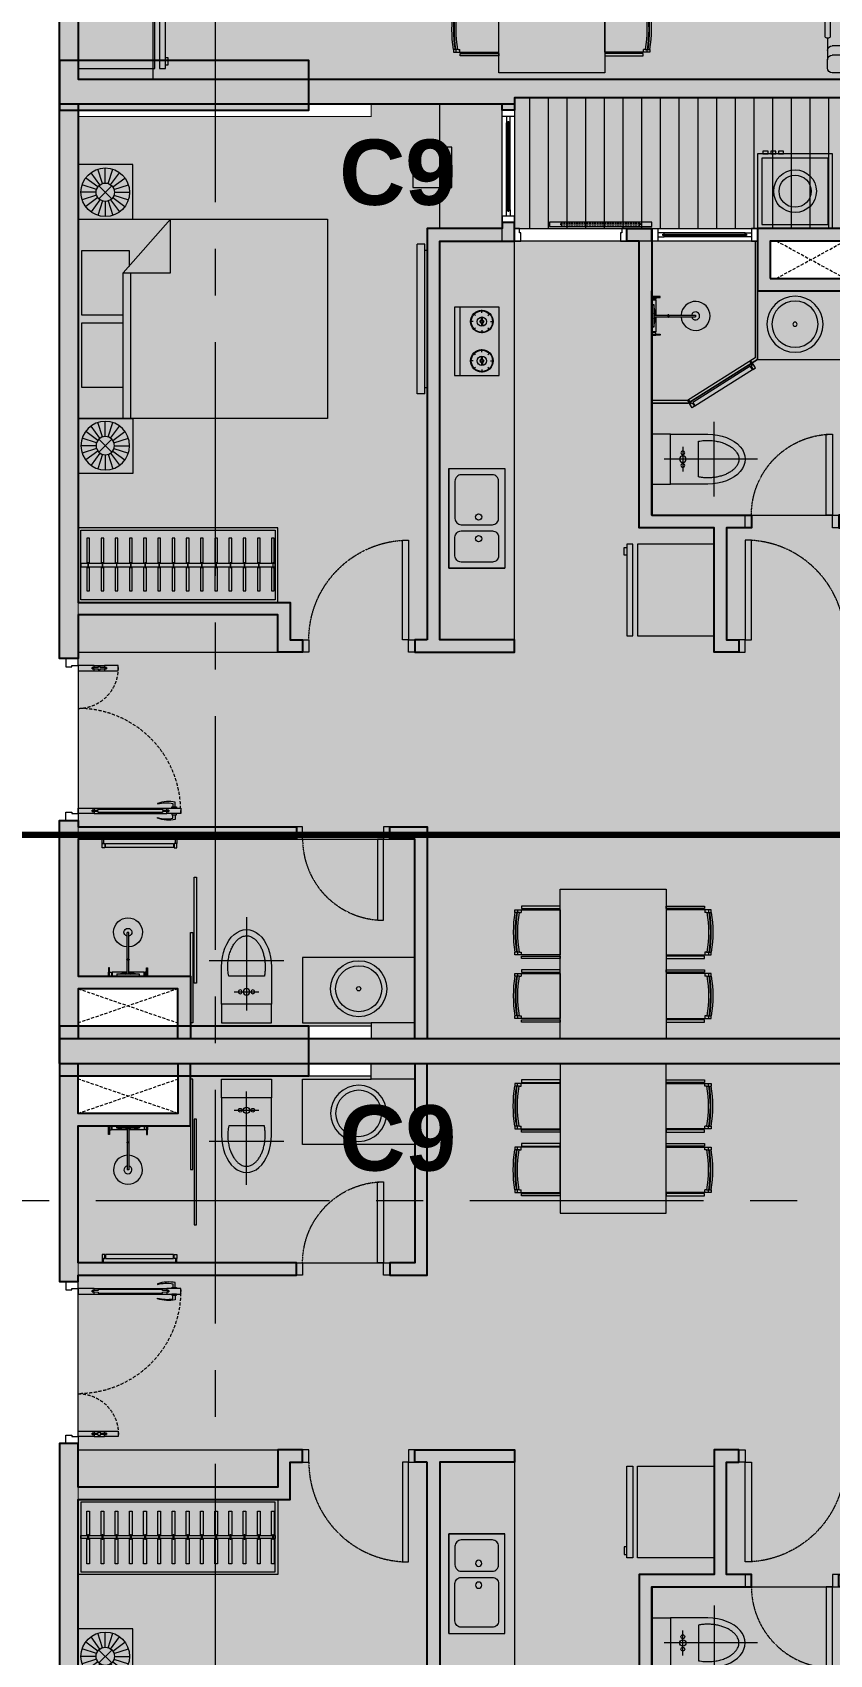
# Model space of a CAD drawing. Header units: millimetres. Extents: x -100356 to 314685, y 446 to 1273965.
# Drawn here: x 71724 to 78117, y 907207 to 920224 of the extents above; entities that cross this region are included whole.
import ezdxf
from ezdxf.enums import TextEntityAlignment as Align

# ---------------------------------------------------------------- set-up
doc = ezdxf.new("R2010")
doc.units = ezdxf.units.MM
for name, pattern in [('20180221 BF$0$Core - tb$0$HIDDEN', [0.375, 0.25, -0.125]), ('A1 - dp$0$DASHED2', [0.375, 0.25, -0.125]), ('A1 - dp$0$HIDDEN', [0.375, 0.25, -0.125]), ('CENTER', [2, 1.25, -0.25, 0.25, -0.25]), ('Dash', [6, 3, -3])]:
    doc.linetypes.add(name, pattern=pattern)
for name, color, linetype, lineweight in [('$0$TUONG 2', 2, 'Continuous', 35), ('@ color hatch', 7, 'Continuous', 13), ('@LOUVER', 35, 'Continuous', 13), ('A.Concrete', 7, 'Continuous', 25), ('A1 - dp$0$A.Door', 4, 'Continuous', 13), ('A1 - dp$0$A.HACH 250', 250, 'Continuous', 5), ('A1 - dp$0$CUA', 5, 'Continuous', 9), ('A1 - dp$0$FURNITURE', 8, 'Continuous', 5), ('A1 - dp$0$TUONG 2', 2, 'Continuous', 25), ('Hatch-wall', 251, 'Continuous', 5), ('KÍNH', 150, 'Continuous', 9), ('LC.HA', 250, 'Continuous', 9), ('LGI', 250, 'CENTER', 9), ('luoicot', 30, 'Continuous', 13), ('setback', 1, 'Continuous', 13), ('TEXT', 6, 'Continuous', 20), ('Text 35', 250, 'Continuous', 15), ('TXT', 1, 'Continuous', 25)]:
    doc.layers.add(name, color=color, linetype=linetype, lineweight=lineweight)
doc.layers.add('STR', color=7, linetype='Continuous')
doc.styles.add('ARIAL', font='Font - TrueType - Arial Bold.ttf')
doc.styles.add('arial_eng', font='ARIALNI.TTF')

# ---------------------------------------------------------------- blocks, each defined once
blk = doc.blocks.new('A1 - dp$0$A$C4168242D')
for points in [[(300, 750), (300, 0)], [(0, 400), (600, 400)], [(100, 350), (100, 50), (500, 50), (500, 350)], [(157, 276), (443, 276)], [(400, 150), (200, 150)]]:
    blk.add_lwpolyline(points)
for centre, radius in [((250, 150), 15), ((300, 150), 25), ((350, 150), 15)]:
    blk.add_circle(centre, radius)
blk.add_ellipse((300, 350), major_axis=(0, 300), ratio=0.666667, start_param=4.712389, end_param=7.853982)
blk.add_open_spline([(443, 276), (444, 283), (446, 291), (449, 313), (450, 328), (450, 356), (450, 370), (447, 399), (445, 413), (440, 440), (437, 453), (428, 478), (424, 490), (413, 512), (408, 522), (396, 540), (391, 547), (380, 560), (374, 566), (363, 576), (357, 580), (346, 588), (340, 591), (328, 595), (323, 597), (311, 599), (306, 600), (295, 600), (289, 600), (278, 597), (273, 596), (261, 591), (255, 588), (244, 581), (238, 577), (226, 567), (221, 561), (210, 548), (204, 541), (194, 525), (189, 517), (180, 499), (176, 489), (169, 469), (165, 459), (160, 437), (157, 426), (153, 404), (152, 392), (150, 369), (150, 357), (150, 333), (151, 321), (153, 298), (155, 287), (157, 276)], degree=3, knots=[4.428595, 4.428595, 4.428595, 4.428595, 4.521718, 4.521718, 4.681946, 4.681946, 4.842175, 4.842175, 5.002403, 5.002403, 5.162632, 5.162632, 5.32286, 5.32286, 5.483089, 5.483089, 5.615862, 5.615862, 5.748636, 5.748636, 5.88141, 5.88141, 6.014184, 6.014184, 6.146958, 6.146958, 6.279732, 6.279732, 6.412506, 6.412506, 6.545279, 6.545279, 6.678053, 6.678053, 6.810827, 6.810827, 6.943601, 6.943601, 7.076375, 7.076375, 7.209149, 7.209149, 7.341922, 7.341922, 7.474696, 7.474696, 7.60747, 7.60747, 7.740244, 7.740244, 7.873018, 7.873018, 8.005792, 8.005792, 8.137776, 8.137776, 8.137776, 8.137776])
blk = doc.blocks.new('A1 - dp$0$A$C588A0D6B')
for p, q in [((-122, -38), (123, -38)), ((-122, -59), (-122, -38)), ((123, -59), (-122, -59)), ((-11, -64), (-11, -211)), ((9, -65), (9, -211)), ((123, -38), (123, -59)), ((9, -211), (-11, -211)), ((9, -220), (-11, -220)), ((-11, -220), (-11, -507)), ((9, -220), (9, -507)), ((9, -507), (-11, -507))]:
    blk.add_line(p, q)
for points in [[(-178, -37), (-208, -37), (-208, -82), (-178, -82)], [(-208, -37), (-197, -37), (-197, -129), (-208, -129)], [(179, -37), (208, -37), (208, -82), (179, -82)], [(208, -37), (198, -37), (198, -129), (208, -129)]]:
    blk.add_lwpolyline(points, close=True)
blk.add_lwpolyline([(-11, -82), (-171, -82), (-171, -38), (172, -38), (172, -82), (9, -82)])
for centre, radius, start, end in [((0, 431), 505, 255.9943, 268.6524), ((0, 0), 65.5, 243.6552, 296.3448), ((0, 431), 505, 271.0236, 284.0057), ((-8, -215), 5.39, 127.2582, 232.7418), ((6, -215), 5.39, 307.2582, 52.7418), ((-1, -507), 155, 93.8501, 86.1499), ((-1, -507), 43, 104.0595, 75.9405)]:
    blk.add_arc(centre, radius, start, end)
blk = doc.blocks.new('A1 - dp$0$A$C487079A1')
for points in [[(34, 589), (34, 600), (0, 600), (0, 589)], [(68, 578), (68, 600), (34, 600), (34, 578)], [(34, 0), (34, 11), (0, 11), (0, 0)], [(68, 22), (68, 0), (34, 0), (34, 22)]]:
    blk.add_lwpolyline(points, close=True)
blk.add_lwpolyline([(34, 147), (34, 27), (67, 27), (67, 573), (34, 573), (34, 147)])
blk = doc.blocks.new('A1 - dp$0$A$C722D3D91')
at = {"ltscale": 0.07}
for radius in [225, 185, 17]:
    blk.add_circle((0, 0), radius, dxfattribs=at)
blk = doc.blocks.new('*U204')
for points in [[(-700, 100), (-750, 100), (-750, 0), (-700, 0)], [(-50, 0), (-100, 0), (-100, -650), (-50, -650)], [(0, 100), (-50, 100), (-50, 0), (0, 0)]]:
    blk.add_lwpolyline(points, close=True)
at = {"linetype": 'A1 - dp$0$HIDDEN'}
blk.add_arc((-50, 0), 650, 180, 270, dxfattribs=at)
blk = doc.blocks.new('*U238')
at = {"layer": 'A1 - dp$0$A.Door', "ltscale": 0.5}
for p, q in [((801, 100), (50, 100)), ((50, 0), (801, 0)), ((100, 65), (751, 65)), ((100, 35), (751, 35)), ((851, 0), (851, 100))]:
    blk.add_line(p, q, dxfattribs=at)
for points in [[(50, 100), (50, 0), (0, 0), (0, 100)], [(801, 100), (801, 0), (851, 0), (851, 100)]]:
    blk.add_lwpolyline(points, close=True, dxfattribs=at)
for points in [[(100, 55), (100, 65), (50, 65), (50, 35), (100, 35), (100, 45), (90, 45), (90, 55), (100, 55)], [(751, 55), (751, 65), (801, 65), (801, 35), (751, 35), (751, 45), (761, 45), (761, 55), (751, 55)]]:
    blk.add_lwpolyline(points, dxfattribs=at)
at = {"layer": 'A1 - dp$0$A.HACH 250', "ltscale": 0.5}
blk.add_lwpolyline([(90, 45), (761, 45), (761, 55), (90, 55)], close=True, dxfattribs=at)
blk = doc.blocks.new('*U205')
for points in [[(-850, 100), (-900, 100), (-900, 0), (-850, 0)], [(-50, 0), (-100, 0), (-100, -800), (-50, -800)], [(0, 100), (-50, 100), (-50, 0), (0, 0)]]:
    blk.add_lwpolyline(points, close=True)
at = {"linetype": 'A1 - dp$0$HIDDEN'}
blk.add_arc((-50, 0), 800, 180, 270, dxfattribs=at)
blk = doc.blocks.new('A1 - dp$0$mb-tulanh700x735')
for p, q in [((368, 700), (-368, 700)), ((-368, 700), (-368, 651)), ((279, 700), (279, 720)), ((279, 720), (340, 720)), ((340, 700), (279, 700)), ((340, 720), (340, 700)), ((368, 651), (368, 700)), ((-368, 651), (368, 651)), ((368, 614), (-368, 614)), ((-368, 614), (-368, 0)), ((368, 0), (368, 614)), ((-368, 0), (368, 0))]:
    blk.add_line(p, q)
blk = doc.blocks.new('A1 - dp$0$bep')
at = {"layer": 'A1 - dp$0$FURNITURE'}
for p, q in [((0, 358), (0, 0)), ((549, 358), (0, 358)), ((67, 269), (51, 286)), ((117, 290), (117, 313)), ((166, 269), (183, 286)), ((383, 269), (366, 286)), ((432, 290), (432, 313)), ((482, 269), (498, 286)), ((549, 0), (549, 358)), ((47, 220), (23, 220)), ((67, 170), (51, 153)), ((103, 224), (80, 224)), ((103, 216), (80, 216)), ((117, 149), (117, 126)), ((131, 224), (153, 224)), ((131, 216), (153, 216)), ((166, 170), (183, 153)), ((187, 220), (210, 220)), ((362, 220), (339, 220)), ((383, 170), (366, 153)), ((418, 224), (396, 224)), ((418, 216), (396, 216)), ((432, 149), (432, 126)), ((446, 224), (469, 224)), ((446, 216), (469, 216)), ((482, 170), (498, 153)), ((502, 220), (526, 220)), ((549, 45), (0, 45)), ((0, 0), (549, 0))]:
    blk.add_line(p, q, dxfattribs=at)
for centre, radius in [((117, 220), 90), ((117, 220), 85.5), ((432, 220), 90), ((432, 220), 85.5), ((117, 220), 36.9), ((117, 220), 14.7), ((117, 220), 8.24), ((432, 220), 36.9), ((432, 220), 14.7), ((432, 220), 8.24)]:
    blk.add_circle(centre, radius, dxfattribs=at)
blk = doc.blocks.new('A1 - dp$0$crua 450x830')
at = {"layer": 'A1 - dp$0$FURNITURE'}
blk.add_lwpolyline([(400, 10), (-400, 10), (-400, 460), (400, 460)], close=True, dxfattribs=at)
blk.add_lwpolyline([(-400, 10), (400, 10), (400, 460)], dxfattribs=at)
for points in [[(-300, 60), (0, 60, 0.4142136), (50, 110), (50, 360, 0.4142136), (0, 410), (-300, 410, 0.4142136), (-350, 360), (-350, 110, 0.4142136)], [(100, 110), (100, 360, -0.4142136), (150, 410), (300, 410, -0.4142136), (350, 360), (350, 110, -0.4142136), (300, 60), (150, 60, -0.4142136)]]:
    blk.add_lwpolyline(points, format="xyb", close=True, dxfattribs=at)
for centre in [(-12.5, 250), (162.5, 250)]:
    blk.add_circle(centre, 25, dxfattribs=at)
blk = doc.blocks.new('*U42')
at = {"layer": 'A1 - dp$0$A.Door'}
for p, q in [((117, 380), (117, 1000)), ((152, 1000), (152, 380)), ((100, 40), (100, 860))]:
    blk.add_line(p, q, dxfattribs=at)
for points in [[(152, 1100), (152, 1000), (140, 1000), (140, 1010), (130, 1010), (130, 1000), (117, 1000), (117, 1100)], [(100, 900), (100, 860), (65, 860), (65, 850), (0, 850), (0, 900)], [(130, 380), (130, 370), (140, 370), (140, 380), (152, 380), (152, 280), (117, 280), (117, 380)], [(65, 50), (65, 40), (100, 40), (100, 0), (0, 0), (0, 50)]]:
    blk.add_lwpolyline(points, close=True, dxfattribs=at)
at = {"layer": 'A1 - dp$0$A.HACH 250', "linetype": 'A1 - dp$0$DASHED2'}
blk.add_lwpolyline([(130, 1010), (140, 1010), (140, 370), (130, 370)], close=True, dxfattribs=at)
blk = doc.blocks.new('*U43')
for points in [[(0, 600), (0, 0), (1600, 0), (1600, 600)], [(1580, 580), (1580, 20), (20, 20), (20, 580)]]:
    blk.add_lwpolyline(points, close=True)
at = {"ltscale": 6}
for points in [[(91, 313), (91, 515), (69, 515), (69, 313)], [(205, 313), (205, 515), (183, 515), (183, 313)], [(319, 313), (319, 515), (297, 515), (297, 313)], [(433, 313), (433, 515), (411, 515), (411, 313)], [(547, 313), (547, 515), (525, 515), (525, 313)], [(661, 313), (661, 515), (639, 515), (639, 313)], [(775, 313), (775, 515), (753, 515), (753, 313)], [(889, 313), (889, 515), (867, 515), (867, 313)], [(1003, 313), (1003, 515), (981, 515), (981, 313)], [(1117, 313), (1117, 515), (1095, 515), (1095, 313)], [(1231, 313), (1231, 515), (1209, 515), (1209, 313)], [(1345, 313), (1345, 515), (1323, 515), (1323, 313)], [(1459, 313), (1459, 515), (1437, 515), (1437, 313)], [(1573, 313), (1573, 515), (1551, 515), (1551, 313)], [(69, 287), (69, 92), (91, 92), (91, 287)], [(183, 287), (183, 92), (205, 92), (205, 287)], [(297, 287), (297, 92), (319, 92), (319, 287)], [(411, 287), (411, 92), (433, 92), (433, 287)], [(525, 287), (525, 92), (547, 92), (547, 287)], [(639, 287), (639, 92), (661, 92), (661, 287)], [(753, 287), (753, 92), (775, 92), (775, 287)], [(867, 287), (867, 92), (889, 92), (889, 287)], [(981, 287), (981, 92), (1003, 92), (1003, 287)], [(1095, 287), (1095, 92), (1117, 92), (1117, 287)], [(1209, 287), (1209, 92), (1231, 92), (1231, 287)], [(1323, 287), (1323, 92), (1345, 92), (1345, 287)], [(1437, 287), (1437, 92), (1459, 92), (1459, 287)], [(1551, 287), (1551, 92), (1573, 92), (1573, 287)]]:
    blk.add_lwpolyline(points, dxfattribs=at)
for points in [[(1580, 287), (1580, 313), (20, 313), (20, 287)], [(83, 319), (78, 319), (78, 280), (83, 280)], [(197, 319), (192, 319), (192, 280), (197, 280)], [(311, 319), (306, 319), (306, 280), (311, 280)], [(425, 319), (420, 319), (420, 280), (425, 280)], [(539, 319), (534, 319), (534, 280), (539, 280)], [(653, 319), (648, 319), (648, 280), (653, 280)], [(767, 319), (762, 319), (762, 280), (767, 280)], [(881, 319), (876, 319), (876, 280), (881, 280)], [(995, 319), (990, 319), (990, 280), (995, 280)], [(1109, 319), (1104, 319), (1104, 280), (1109, 280)], [(1223, 319), (1218, 319), (1218, 280), (1223, 280)], [(1337, 319), (1332, 319), (1332, 280), (1337, 280)], [(1451, 319), (1446, 319), (1446, 280), (1451, 280)], [(1565, 319), (1560, 319), (1560, 280), (1565, 280)]]:
    blk.add_lwpolyline(points, close=True, dxfattribs=at)
blk = doc.blocks.new('A1 - dp$0$Bed 1600')
at = {"linetype": 'Continuous'}
for p, q in [((2, -80), (2, 0)), ((2, 0), (66, 0)), ((66, 0), (66, -80)), ((12, -1.2), (32.8, -1.2)), ((12, -14.4), (12, -1.2)), ((32.8, -1.2), (32.8, -14.4)), ((35.2, -1.2), (56, -1.2)), ((35.2, -14.4), (35.2, -1.2)), ((56, -1.2), (56, -16.4)), ((2, -14.4), (48.8, -14.4)), ((66, -29.6), (48.8, -14.4)), ((48.8, -14.4), (48.8, -29.6)), ((48.8, -16.8), (2, -16.8)), ((56, -16.4), (50.8, -16.4)), ((48.8, -29.6), (66, -29.6)), ((66, -80), (2, -80))]:
    blk.add_line(p, q, dxfattribs=at)
blk = doc.blocks.new('*U39')
at = {"layer": 'A1 - dp$0$A.Door', "ltscale": 0.5}
for p, q in [((850, 100), (50, 100)), ((50, 0), (850, 0)), ((100, 65), (800, 65)), ((100, 35), (800, 35)), ((900, 0), (900, 100))]:
    blk.add_line(p, q, dxfattribs=at)
for points in [[(50, 100), (50, 0), (0, 0), (0, 100)], [(850, 100), (850, 0), (900, 0), (900, 100)]]:
    blk.add_lwpolyline(points, close=True, dxfattribs=at)
for points in [[(100, 55), (100, 65), (50, 65), (50, 35), (100, 35), (100, 45), (90, 45), (90, 55), (100, 55)], [(800, 55), (800, 65), (850, 65), (850, 35), (800, 35), (800, 45), (810, 45), (810, 55), (800, 55)]]:
    blk.add_lwpolyline(points, dxfattribs=at)
at = {"layer": 'A1 - dp$0$A.HACH 250', "ltscale": 0.5}
blk.add_lwpolyline([(90, 45), (810, 45), (810, 55), (90, 55)], close=True, dxfattribs=at)
blk = doc.blocks.new('A1 - dp$0$A$C6E1257E0')
at = {"linetype": 'Continuous'}
blk.add_lwpolyline([(30.5, 0), (64.5, 0), (64.5, 8.5), (30.5, 8.5)], close=True, dxfattribs=at)
blk.add_lwpolyline([(39, 8.5), (39, 42.5, -0.13275358), (166.5, 34), (166.5, 29.75, 0.11521641), (56, 34), (56, 8.5)], format="xyb", dxfattribs=at)
blk = doc.blocks.new('A1 - dp$0$cua vao can ho')
at = {"layer": 'A1 - dp$0$A.HACH 250', "linetype": 'A1 - dp$0$DASHED2', "ltscale": 100}
for centre, radius, start, end in [((-78, 0), 822, 88.4513, 180), ((-1222, 0), 322, 0, 93.9546)]:
    blk.add_arc(centre, radius, start, end, dxfattribs=at)
at = {"layer": 'A1 - dp$0$CUA'}
for p, q in [((-100, 128), (-100, 711)), ((-56, 128), (-56, 711)), ((-1244, 128), (-1244, 210)), ((-1200, 128), (-1200, 210))]:
    blk.add_line(p, q, dxfattribs=at)
for points in [[(-56, 822), (-56, 804), (-56, 711), (-72, 711), (-73, 726), (-83, 726), (-83, 711), (-100, 711), (-100, 822)], [(-73, 726), (-71, 676), (-64, 676), (-64, 161), (-71, 161), (-73, 111), (-83, 111), (-83, 128), (-84, 161), (-92, 161), (-92, 676), (-84, 676), (-83, 726)], [(-1244, 321), (-1244, 304), (-1244, 210), (-1228, 210), (-1227, 226), (-1217, 226), (-1217, 210), (-1200, 210), (-1200, 321)], [(-1227, 226), (-1229, 176), (-1236, 176), (-1236, 161), (-1229, 161), (-1227, 111), (-1217, 111), (-1217, 128), (-1216, 161), (-1208, 161), (-1208, 176), (-1216, 176), (-1217, 226)], [(-1233, -50), (-1244, -50), (-1244, 0), (-1300, 0), (-1300, -100), (-1275, -100), (-1233, -100)], [(-1217, 128), (-1217, 111), (-1227, 111), (-1228, 128), (-1244, 128), (-1244, 1), (-1244, 0), (-1200, 0), (-1200, 11), (-1200, 128)], [(-83, 128), (-83, 111), (-73, 111), (-72, 128), (-56, 128), (-56, 1), (-56, 0), (-100, 0), (-100, 11), (-100, 128)], [(-67, -50), (-56, -50), (-56, 0), (0, 0), (0, -100), (-25, -100), (-67, -100)]]:
    blk.add_lwpolyline(points, close=True, dxfattribs=at)
blk.add_lwpolyline([(-1244, 0), (-56, 0)], dxfattribs=at)
at = {"layer": 'A1 - dp$0$CUA', "yscale": 1.111111111007631, "zscale": 1.111111111007631}
for p, xscale, rotation in [((-100, 822), -1.111111111007631, 89.99998306033208), ((-56, 822), 1.111111111007631, 269.9999830603322)]:
    blk.add_blockref('A1 - dp$0$A$C6E1257E0', p, dxfattribs=dict(at, xscale=xscale, rotation=rotation))
blk = doc.blocks.new('A1 - dp$0$tab')
for p, q in [((439, 0), (0, 0)), ((0, 0), (0, -439)), ((439, -439), (439, 0)), ((158, -179), (60, -108)), ((174, -163), (103, -65)), ((195, -153), (157, -37)), ((217, -149), (217, -27)), ((240, -153), (278, -37)), ((260, -163), (332, -65)), ((277, -179), (375, -108)), ((144, -222), (22, -222)), ((148, -200), (32, -162)), ((148, -245), (32, -283)), ((166, -171), (269, -274)), ((269, -171), (166, -274)), ((287, -200), (403, -162)), ((287, -245), (403, -283)), ((291, -222), (412, -222)), ((158, -265), (60, -337)), ((174, -282), (103, -380)), ((195, -292), (157, -408)), ((217, -296), (217, -418)), ((217, -296), (217, -418)), ((240, -292), (278, -408)), ((260, -282), (332, -380)), ((277, -265), (375, -337)), ((0, -439), (439, -439))]:
    blk.add_line(p, q)
for radius in [195, 73.2]:
    blk.add_circle((217, -222), radius)
blk = doc.blocks.new('A1 - dp$0$1012')
for p, q in [((397, 192), (13, 192)), ((13, 192), (13, 169)), ((52, 169), (13, 169)), ((36, 169), (36, 192)), ((52, 169), (67, 169)), ((67, 169), (67, 192)), ((397, 222), (71, 222)), ((71, 222), (71, 202)), ((71, 202), (397, 202)), ((397, 202), (397, 222)), ((397, -192), (397, 192)), ((52, -169), (13, -169)), ((13, -169), (13, -192)), ((13, -192), (397, -192)), ((36, -192), (36, -169)), ((52, -169), (67, -169)), ((67, -192), (67, -169)), ((71, -202), (397, -202)), ((71, -222), (71, -202)), ((397, -222), (71, -222)), ((397, -202), (397, -222))]:
    blk.add_line(p, q)
at = {"extrusion": (0, 0, -1)}
for centre, major_axis, start_param, end_param in [((1073, 0), (759, 759), 3.768877, 4.085105), ((1073, 0), (748, 748), 3.766561, 4.087421), ((1094, 0), (759, 759), 3.768877, 4.085105), ((1094, 0), (748, 748), 3.766561, 4.087421)]:
    blk.add_ellipse(centre, major_axis=major_axis, ratio=1, start_param=start_param, end_param=end_param, dxfattribs=at)
blk = doc.blocks.new('A1 - dp$0$ban an 4ng')
at = {"layer": 'A1 - dp$0$FURNITURE'}
blk.add_lwpolyline([(1200, 0), (0, 0), (0, -850), (1200, -850)], close=True, dxfattribs=at)
at = {"layer": 'A1 - dp$0$FURNITURE', "extrusion": (2.97971e-18, -2.13827e-28, -1), "xscale": 0.9444444444444446, "yscale": 0.9444444444444446, "zscale": -0.9444444444444446, "rotation": 270.0000000020186}
for p in [(-342, 375), (-853, 375)]:
    blk.add_blockref('A1 - dp$0$1012', p, dxfattribs=at)
at = {"layer": 'A1 - dp$0$FURNITURE', "xscale": 0.9444444444444446, "yscale": 0.9444444444444446, "zscale": 0.9444444444444446, "rotation": 90}
for p in [(342, -1225), (853, -1225)]:
    blk.add_blockref('A1 - dp$0$1012', p, dxfattribs=at)
blk = doc.blocks.new('A1 - dp$0$A$C6FE626A3')
for p, q in [((-90, 606), (-150, 606)), ((-150, -594), (-150, 606)), ((-90, -594), (-90, 606)), ((-90, 557), (-70, 557)), ((-70, -545), (-70, 557)), ((-90, -594), (-150, -594)), ((-90, -545), (-70, -545))]:
    blk.add_line(p, q)
blk = doc.blocks.new('A1 - dp$0$MBMAYGIAT')
at = {"layer": 'A1 - dp$0$FURNITURE', "linetype": 'ByBlock'}
for points in [[(0, -350), (700, -350), (700, 350), (0, 350)], [(40, -310), (660, -310), (660, 310), (40, 310)], [(700, 253), (726, 253), (726, 300), (700, 300)], [(700, 180), (726, 180), (726, 228), (700, 228)], [(700, 108), (726, 108), (726, 155), (700, 155)]]:
    blk.add_lwpolyline(points, close=True, dxfattribs=at)
for radius in [200, 150]:
    blk.add_circle((350, 0), radius, dxfattribs=at)
blk = doc.blocks.new('2B1')
at = {"layer": '@ color hatch'}
h = blk.add_hatch(color=151, dxfattribs=at)
h.dxf.hatch_style = 1
h.paths.add_polyline_path([(150, 8700), (3100, 8700), (3100, 9800), (150, 9800)])
h.paths.add_polyline_path([(3300, 9600), (3300, 8500), (150, 8500), (150, 8300), (100, 8300), (100, 2500), (200, 2500), (200, 1050), (600, 1050), (600, 150), (7500, 150), (7500, 2500), (7600, 2500), (7600, 3550), (6500, 3550), (6500, 5600), (6100, 5600), (6100, 6400), (6400, 6400), (6400, 9600), (6300, 9600), (6300, 9600)])
h.paths.add_polyline_path([(7650, 3650), (6600, 3650), (6600, 6900), (7650, 6900)])
at = {"layer": 'A1 - dp$0$A.HACH 250'}
h = blk.add_hatch(dxfattribs=at)
h.set_pattern_fill('_USER', color=256, scale=150, angle=180, pattern_type=0)
h.set_pattern_definition([(180, (-54170.26, -222487.5), (-6e-14, -150), [])])
h.paths.add_polyline_path([(6600, 3749), (7650, 3750), (7650, 6225), (6600, 6225)])
at = {"layer": 'Hatch-wall', "ltscale": 0.5}
h = blk.add_hatch(color=256, dxfattribs=at)
h.dxf.hatch_style = 1
h.paths.add_polyline_path([(1800, 1900), (1700, 1900), (1700, 150), (600, 150), (600, 1050), (100, 1050), (100, 2850), (1700, 2850), (1700, 2650), (1800, 2650), (1800, 2950), (100, 2950), (100, 8500), (550, 8500), (550, 8700), (100, 8700), (100, 9800), (-100, 9800), (-100, 0), (1850, 0), (1850, 150), (1800, 150)])
h.paths.add_polyline_path([(100, 150), (100, 950), (500, 950), (500, 150)], flags=16)
h = blk.add_hatch(color=256, dxfattribs=at)
h.dxf.hatch_style = 1
h.paths.add_polyline_path([(3300, 9600), (3800, 9600), (3800, 9800), (3300, 9800), (3100, 9800), (3100, 8700), (2750, 8700), (2750, 8500), (3200, 8500), (3200, 6350), (3300, 6350), (3300, 8700), (3300, 8900)])
h.paths.add_polyline_path([(6400, 9800), (6600, 9800), (6600, 6300), (6600, 5600), (6100, 5600), (6100, 5700), (6100, 5700), (6100, 5700), (6100, 6300), (4300, 6300), (4300, 6250), (4200, 6250), (4200, 6400), (6400, 6400), (6400, 6400), (6400, 9600), (5900, 9600), (5900, 9800)])
h.paths.add_polyline_path([(6200, 5700), (6200, 6300), (6500, 6300), (6500, 5700)], flags=16)
h = blk.add_hatch(color=256, dxfattribs=at)
h.dxf.hatch_style = 1
h.paths.add_polyline_path([(7600, 150), (3600, 150), (3600, 1750), (3600, 1850), (3300, 1850), (3300, 1950), (3200, 1950), (3200, 1850), (3200, 1750), (3500, 1750), (3500, 150), (3150, 150), (3150, 0), (7700, 0), (7700, 6300), (7650, 6300), (7650, 3650), (7600, 3650), (7550, 3650), (7550, 3550), (7600, 3550)])
h = blk.add_hatch(color=256, dxfattribs=at)
h.dxf.hatch_style = 1
h.paths.add_polyline_path([(3300, 2950), (3300, 2850), (3200, 2850), (3200, 3650), (3300, 3650), (3300, 3050), (6500, 3050), (6500, 3650), (6600, 3650), (6650, 3650), (6650, 3550), (6600, 3550), (6600, 3050), (6600, 2950)])
h.paths.add_polyline_path([(4300, 4750), (4300, 5550), (4200, 5550), (4200, 5350), (3300, 5350), (3300, 5450), (3200, 5450), (3200, 5250), (3300, 5250), (4200, 5250), (4200, 4750), (4200, 4650), (6500, 4650), (6500, 4550), (6600, 4550), (6600, 4750)])
at = {"layer": '@ color hatch', "color": 7, "linetype": 'Dash', "ltscale": 10, "const_width": 10}
blk.add_lwpolyline([(3300, 9600), (3300, 8500), (150, 8500), (150, 8300), (100, 8300), (100, 2500), (200, 2500), (200, 1050), (600, 1050), (600, 150), (7500, 150), (7500, 2500), (7600, 2500), (7600, 3550), (6500, 3550), (6500, 5600), (6100, 5600), (6100, 6400), (6400, 6400), (6400, 8300), (6300, 8300), (6300, 9600)], close=True, dxfattribs=at)
at = {"layer": '@ color hatch', "color": 7, "linetype": 'Dash', "ltscale": 10, "const_width": 10, "elevation": 0}
blk.add_lwpolyline([(7650, 3650), (6600, 3650), (6600, 6900), (7650, 6900)], close=True, dxfattribs=at)
at = {"layer": '@LOUVER', "ltscale": 0.5, "elevation": 0}
blk.add_lwpolyline([(225, 2500), (100, 2500), (100, 2850), (225, 2850)], close=True, dxfattribs=at)
at = {"layer": 'A1 - dp$0$A.HACH 250', "linetype": 'A1 - dp$0$DASHED2', "ltscale": 100}
for p, q in [((6200, 5750), (6500, 6300)), ((6200, 6300), (6500, 5750)), ((500, 950), (225, 150, 0)), ((500, 150), (225, 950, 0))]:
    blk.add_line(p, q, dxfattribs=at)
at = {"layer": 'A1 - dp$0$CUA'}
for p, q in [((4300, 5550), (4300, 6200)), ((1700, 1900), (1700, 2650))]:
    blk.add_line(p, q, dxfattribs=at)
for points in [[(950, 1070), (225, 1070), (225, 1050), (950, 1050)], [(546, 1080), (1396, 1080), (1396, 1100), (546, 1100)]]:
    blk.add_lwpolyline(points, close=True, dxfattribs=at)
at = {"layer": 'A1 - dp$0$FURNITURE'}
blk.add_line((6600, 3050), (7600, 3050), dxfattribs=at)
for points in [[(6100, 5600), (5550, 5600), (5550, 6300), (6100, 6300)], [(4950, 4900), (4950, 4750), (4550, 4750), (4550, 4900)], [(3300, 3650), (6500, 3650), (6500, 3050), (3300, 3050)], [(6929, 3147), (7253, 3147), (7253, 2833), (6929, 2833)], [(100, 2850), (750, 2850), (750, 1950), (225, 1950), (225, 2500), (100, 2500)], [(375, 1300), (225, 1300), (225, 1700), (375, 1700)], [(3200, 1750), (3500, 1750), (3500, 150), (3200, 150)]]:
    blk.add_lwpolyline(points, close=True, dxfattribs=at)
at = {"layer": 'A1 - dp$0$TUONG 2', "ltscale": 0.5}
for points in [[(-100, 0), (1850, 0), (1850, 150), (1800, 150), (1800, 1900), (1700, 1900), (1700, 150), (600, 150), (600, 1050), (100, 1050), (100, 2850), (1700, 2850), (1700, 2650), (1800, 2650), (1800, 2950), (100, 2950), (100, 8500), (550, 8500), (550, 8700), (100, 8700), (100, 9800), (0, 9800)], [(7700, 6300), (7650, 6300), (7650, 3650), (7600, 3650), (7550, 3650), (7550, 3550), (7600, 3550), (7600, 150), (3600, 150), (3600, 1750), (3600, 1850), (3300, 1850), (3300, 1950), (3200, 1950), (3200, 1850), (3200, 1750), (3500, 1750), (3500, 150), (3150, 150), (3150, 0), (7700, 0)], [(6200, 5700), (6200, 6300), (6500, 6300), (6500, 5700), (6200, 5700)], [(4300, 4750), (4300, 5550), (4200, 5550), (4200, 5350), (3300, 5350), (3300, 5450), (3200, 5450), (3200, 5250), (4200, 5250), (4200, 5250), (4200, 5250), (4200, 4750), (4200, 4650), (6500, 4650), (6500, 4550), (6600, 4550), (6600, 4750), (6600, 4750), (4300, 4750), (6100, 4750)]]:
    blk.add_lwpolyline(points, dxfattribs=at)
at = {"layer": 'A1 - dp$0$TUONG 2', "ltscale": 0.5, "elevation": 0}
blk.add_lwpolyline([(-100, 0), (-100, 9800), (0, 9800)], dxfattribs=at)
at = {"layer": 'A1 - dp$0$TUONG 2', "ltscale": 0.5}
for points in [[(6400, 9800), (6600, 9800), (6600, 6300), (6600, 5600), (6100, 5600), (6100, 5700), (6100, 5700), (6100, 5700), (6100, 6300), (4300, 6300), (4300, 6250), (4200, 6250), (4200, 6400), (6400, 6400), (6400, 6400), (6400, 9600), (5900, 9600), (5900, 9800)], [(3300, 2950), (3300, 2850), (3200, 2850), (3200, 3650), (3300, 3650), (3300, 3050), (6500, 3050), (6500, 3650), (6600, 3650), (6650, 3650), (6650, 3550), (6600, 3550), (6600, 3050), (6600, 2950)], [(100, 150), (100, 950), (500, 950), (500, 150)]]:
    blk.add_lwpolyline(points, close=True, dxfattribs=at)
at = {"layer": 'KÍNH'}
for points in [[(5550, 5600), (6500, 5600), (6500, 4750), (5200, 4750), (5200, 5044), (5550, 5600)], [(6500, 5600), (5550, 5600), (5200, 5044), (5200, 4750)], [(6500, 5580), (5562, 5580), (5220, 5038), (5220, 4750)]]:
    blk.add_lwpolyline(points, dxfattribs=at)
at = {"layer": 'A1 - dp$0$A.Door'}
blk.add_blockref('*U42', (6500, 3650), dxfattribs=at)
at = {"layer": 'A1 - dp$0$CUA'}
for name, p, xscale, rotation in [('*U205', (3300, 5450), -1.000000000000003, 90), ('*U204', (1700, 2650), -1, 270)]:
    blk.add_blockref(name, p, dxfattribs=dict(at, xscale=xscale, rotation=rotation))
at = {"layer": 'A1 - dp$0$CUA', "rotation": 90}
for name, p in [('*U204', (4300, 6250)), ('*U205', (3300, 2850))]:
    blk.add_blockref(name, p, dxfattribs=at)
at = {"layer": 'A1 - dp$0$FURNITURE'}
for name, p, rotation in [('A1 - dp$0$A$C722D3D91', (5833, 5900), 1.693966794735431e-05), ('A1 - dp$0$A$C4168242D', (4450, 4850), 1.693966789646544e-05), ('A1 - dp$0$A$C4168242D', (325, 1800), 270), ('A1 - dp$0$tab', (4636, 150), 90)]:
    blk.add_blockref(name, p, dxfattribs=dict(at, rotation=rotation))
at = {"layer": 'A1 - dp$0$FURNITURE', "extrusion": (-5.2756e-19, -5.65041e-18, -1), "xscale": 0.8571428571428522, "yscale": 0.8571428571428522, "zscale": -0.8571428571428521, "rotation": 179.9999830603336}
blk.add_blockref('A1 - dp$0$MBMAYGIAT', (-6600, 5900), dxfattribs=at)
at = {"layer": 'A1 - dp$0$FURNITURE'}
blk.add_blockref('A1 - dp$0$ban an 4ng', (100, 4865), dxfattribs=at)
at = {"layer": 'A1 - dp$0$FURNITURE', "extrusion": (2.97971e-18, -2.01948e-28, -1), "zscale": -1, "rotation": 180}
blk.add_blockref('A1 - dp$0$mb-tulanh700x735', (-3700, 5250), dxfattribs=at)
at = {"layer": 'A1 - dp$0$FURNITURE', "extrusion": (5.65041e-18, 5.27555e-19, -1), "xscale": 0.7499999999999962, "yscale": 0.7499999999999962, "zscale": -0.7499999999999963, "rotation": 180.0000696463277}
blk.add_blockref('A1 - dp$0$A$C588A0D6B', (-5900, 4722), dxfattribs=at)
at = {"layer": 'A1 - dp$0$FURNITURE', "xscale": -1}
for name, p in [('A1 - dp$0$crua 450x830', (4274, 3112)), ('A1 - dp$0$bep', (5971, 3168)), ('A1 - dp$0$A$C722D3D91', (500, 2400))]:
    blk.add_blockref(name, p, dxfattribs=at)
at = {"layer": 'A1 - dp$0$FURNITURE', "xscale": -1, "rotation": 270}
for name, p in [('A1 - dp$0$A$C6FE626A3', (5869, 3020)), ('*U43', (3600, 150)), ('A1 - dp$0$tab', (7114, 150))]:
    blk.add_blockref(name, p, dxfattribs=at)
at = {"layer": 'A1 - dp$0$FURNITURE', "xscale": -24.99999062500353, "yscale": 24.99999062500353, "zscale": 24.99999062500353, "rotation": 180}
blk.add_blockref('A1 - dp$0$Bed 1600', (5025, 150), dxfattribs=at)
at = {"layer": 'A1 - dp$0$FURNITURE', "extrusion": (-2.97971e-18, -2.01947e-28, -1), "xscale": -1, "zscale": -1, "rotation": 180}
blk.add_blockref('A1 - dp$0$A$C487079A1', (-1700, 941), dxfattribs=at)
at = {"layer": 'A1 - dp$0$FURNITURE', "extrusion": (-2.97971e-18, 2.15411e-27, -1), "xscale": -0.7500000000000027, "yscale": 0.7500000000000027, "zscale": -0.7500000000000027, "rotation": 270}
blk.add_blockref('A1 - dp$0$A$C588A0D6B', (-572, 550), dxfattribs=at)
at = {"layer": 'A1 - dp$0$TUONG 2', "rotation": 270}
blk.add_blockref('*U238', (6500, 5600), dxfattribs=at)
at = {"layer": 'A1 - dp$0$TUONG 2'}
blk.add_blockref('*U39', (6650, 3550), dxfattribs=at)
at = {"layer": 'A1 - dp$0$TUONG 2', "xscale": -1}
blk.add_blockref('A1 - dp$0$cua vao can ho', (1850, 150), dxfattribs=at)
at = {"layer": 'KÍNH', "extrusion": (5.03698e-18, -3.17661e-18, -1), "zscale": -0.9999999999999996, "rotation": 32.23787543639293}
blk.add_blockref('A1 - dp$0$A$C487079A1', (-5220, 5038), dxfattribs=at)
at = {"layer": 'A1 - dp$0$FURNITURE', "style": 'arial_eng'}
blk.add_attdef('AC', text='', height=300, dxfattribs=at).set_placement((7131, 6569, 0), align=Align.MIDDLE)
blk = doc.blocks.new('B1 - tb$0$1012')
for p, q in [((397, 192), (13, 192)), ((13, 192), (13, 169)), ((52, 169), (13, 169)), ((36, 169), (36, 192)), ((52, 169), (67, 169)), ((67, 169), (67, 192)), ((397, 222), (71, 222)), ((71, 222), (71, 202)), ((71, 202), (397, 202)), ((397, 202), (397, 222)), ((397, -192), (397, 192)), ((52, -169), (13, -169)), ((13, -169), (13, -192)), ((13, -192), (397, -192)), ((36, -192), (36, -169)), ((52, -169), (67, -169)), ((67, -192), (67, -169)), ((71, -202), (397, -202)), ((71, -222), (71, -202)), ((397, -222), (71, -222)), ((397, -202), (397, -222))]:
    blk.add_line(p, q)
at = {"extrusion": (-5.14472e-34, -5.14472e-34, -1)}
for centre, major_axis, start_param, end_param in [((1073, 0), (759, 759), 3.768877, 4.085105), ((1073, 0), (748, 748), 3.766561, 4.087421), ((1094, 0), (759, 759), 3.768877, 4.085105), ((1094, 0), (748, 748), 3.766561, 4.087421)]:
    blk.add_ellipse(centre, major_axis=major_axis, ratio=1, start_param=start_param, end_param=end_param, dxfattribs=at)
blk = doc.blocks.new('B1 - tb$0$ban an 4ng')
blk.add_lwpolyline([(1200, 0), (0, 0), (0, -850), (1200, -850)], close=True)
at = {"extrusion": (2.97971e-18, -2.13826e-28, -1), "xscale": 0.9444444444444446, "yscale": 0.9444444444444446, "zscale": -0.9444444444444446, "rotation": 270}
for p in [(-342, 375), (-853, 375)]:
    blk.add_blockref('B1 - tb$0$1012', p, dxfattribs=at)
at = {"xscale": 0.9444444444444446, "yscale": 0.9444444444444446, "zscale": 0.9444444444444446, "rotation": 90}
for p in [(342, -1225), (853, -1225)]:
    blk.add_blockref('B1 - tb$0$1012', p, dxfattribs=at)
blk = doc.blocks.new('B1 - tb$0$sofa')
for p, q in [((0, -571), (0, 0)), ((38, 38), (104, 38)), ((282, 38), (104, 38)), ((141, -571), (141, 0)), ((217, -571), (217, 0)), ((716, 38), (658, 38)), ((754, -571), (754, 0)), ((0, -1217), (0, -646)), ((716, -608), (38, -608)), ((141, -646), (141, -1217)), ((217, -646), (217, -1217)), ((754, -646), (754, -1217)), ((0, -1292), (0, -1863)), ((38, -1255), (104, -1255)), ((716, -1255), (104, -1255)), ((141, -1292), (141, -1863)), ((217, -1292), (217, -1863)), ((754, -1292), (754, -1863)), ((38, -1901), (104, -1901)), ((282, -1901), (104, -1901)), ((716, -1901), (658, -1901))]:
    blk.add_line(p, q)
for points in [[(644, 61), (296, 61, 0.414214), (282, 47), (282, 28, 0.414214), (296, 14), (644, 14, 0.414214), (658, 28), (658, 47, 0.414214)], [(644, -1924), (296, -1924, -0.414214), (282, -1910), (282, -1891, -0.414214), (296, -1877), (644, -1877, -0.414214), (658, -1891), (658, -1910, -0.414214)]]:
    blk.add_lwpolyline(points, format="xyb", close=True)
blk.add_lwpolyline([(1890, -555), (1250, -555), (1250, -1235), (1890, -1235)], close=True)
blk.add_circle((1627, -1130), 80.6)
for centre, radius, start, end in [((38, 0), 37.7, 90, 180), ((104, 0), 37.7, 0, 90), ((179, 0), 37.7, 0, 90), ((716, 0), 37.7, 0, 90), ((38, -571), 37.7, 180, 270), ((38, -646), 37.7, 90, 180), ((104, -571), 37.7, 270, 0), ((104, -646), 37.7, 0, 90), ((179, -571), 37.7, 270, 0), ((179, -646), 37.7, 0, 90), ((716, -571), 37.7, 270, 0), ((716, -646), 37.7, 0, 90), ((1675, -1022), 118, 186.5073, 242.3609), ((1500, -1141), 121, 8.5552, 61.3289), ((1835, -910), 304, 204.7599, 224.6473), ((1477, -1093), 150, 346.3603, 52.9474), ((1796, -981), 228, 178.2222, 197.8583), ((1223, -1180), 401, 8.0959, 30.7226), ((1582, -967), 167, 284.1284, 340.1468), ((1353, -1031), 283, 345.0604, 4.0737), ((2072, -1493), 575, 125.4464, 140.7382), ((1772, -1170), 150, 102.2423, 161.7321), ((1521, -1059), 124, 335.9893, 22.84), ((1594, -1056), 62.7, 334.5276, 48.0163), ((1589, -1013), 116, 199.4342, 287.4357), ((1402, -1395), 347, 51.5416, 77.1764), ((1623, -1280), 157, 94.4073, 156.4431), ((1435, -996), 226, 281.2486, 323.9899), ((1735, -1455), 348, 109.6318, 136.9416), ((1657, -878), 252, 226.1483, 260.3711), ((1544, -1172), 49.4, 77.3557, 164.3532), ((1570, -1231), 102, 81.6389, 135.6255), ((1786, -1860), 758, 106.3355, 112.415), ((1549, -1147), 69.2, 281.4267, 10.9877), ((1247, -1065), 350, 334.6853, 342.4501), ((1508, -1124), 107, 301.9055, 355.1859), ((1044, -1193), 576, 350.24, 6.1148), ((1462, -1204), 173, 330.2411, 25.809), ((1771, -1215), 176, 150.7697, 151.9367), ((1796, -981), 228, 219.15, 261.389), ((1891, -1027), 289, 200.5138, 216.0242), ((1504, -1496), 388, 48.5745, 72.3842), ((1623, -1280), 157, 28.0484, 84.6491), ((1727, -2147), 1024, 89.91, 94.502), ((1609, -1189), 50.1, 349.1166, 38.9556), ((1686, -1227), 114, 66.7315, 107.3971), ((1675, -1004), 130, 272.4374, 295.2956), ((38, -1217), 37.7, 180, 270), ((38, -1292), 37.7, 90, 180), ((104, -1217), 37.7, 270, 0), ((104, -1292), 37.7, 0, 90), ((179, -1217), 37.7, 270, 0), ((179, -1292), 37.7, 0, 90), ((716, -1217), 37.7, 270, 0), ((716, -1292), 37.7, 0, 90), ((1771, -1215), 176, 174.3326, 205.2804), ((1669, -1151), 48.5, 222.8374, 256.9786), ((38, -1863), 37.7, 180, 270), ((104, -1863), 37.7, 270, 0), ((179, -1863), 37.7, 270, 0), ((716, -1863), 37.7, 270, 0)]:
    blk.add_arc(centre, radius, start, end)
blk = doc.blocks.new('1B1')
at = {"layer": '@ color hatch', "ltscale": 0.5}
h = blk.add_hatch(color=241, dxfattribs=at)
h.dxf.hatch_style = 1
h.paths.add_polyline_path([(3450, -552), (3450, -152), (5550, -152), (5550, 1498), (7050, 1498), (7150, 1498), (11900, 1498), (11900, -702), (11200, -702), (11200, -4252), (10999, -4252), (10999, -4402), (8850, -4402), (8850, -4402), (8350, -4402), (8350, -4402), (2850, -4402), (2850, -552)])
h.paths.add_polyline_path([(12100, 1498), (12500, 1498), (12500, -702), (12100, -702)])
h.paths.add_polyline_path([(11400, -902), (12500, -902), (12500, -4252), (11400, -4252)])
at = {"layer": 'Hatch-wall', "ltscale": 0.5}
h = blk.add_hatch(color=256, dxfattribs=at)
h.dxf.hatch_style = 1
h.paths.add_polyline_path([(2700, -4602), (2700, -2), (3650, -2), (3650, -152), (2850, -152), (2850, -1302), (2850, -1402), (2850, -4402), (11200, -4402), (11200, -4202), (11400, -4202), (11400, -4402), (12500, -4402), (12500, -4552), (6350, -4552), (6350, -4602)])
at = {"layer": '@ color hatch', "color": 7, "linetype": 'Dash', "ltscale": 10, "const_width": 10, "elevation": 0}
blk.add_lwpolyline([(3450, -552), (3450, -152), (5550, -152), (5550, -152), (5550, 1498), (7050, 1498), (7050, 1498), (7150, 1498), (11900, 1498), (11900, -702), (11200, -702), (11200, -4252), (10999, -4252), (10999, -4402), (10999, -4402), (8850, -4402), (8850, -4402), (8350, -4402), (7025, -4402), (2850, -4402), (2850, -552)], close=True, dxfattribs=at)
at = {"layer": 'A1 - dp$0$FURNITURE', "elevation": 0}
blk.add_lwpolyline([(3450, -4402), (3450, -4402), (3450, -152)], dxfattribs=at)
at = {"layer": 'A1 - dp$0$TUONG 2', "elevation": 0}
blk.add_lwpolyline([(2700, -4602), (2700, -2), (3650, -2), (3650, -152), (2850, -152), (2850, -1302), (2850, -1302), (2850, -1402), (2850, -1402), (2850, -4402), (11200, -4402), (11200, -4202), (11400, -4202), (11400, -4402), (12500, -4402), (12500, -4552), (6350, -4552), (6350, -4602), (2700, -4602)], dxfattribs=at)
at = {"layer": 'A1 - dp$0$FURNITURE', "xscale": -1}
for name, p, rotation in [('B1 - tb$0$sofa', (10762, -4352, 0), 270), ('B1 - tb$0$ban an 4ng', (6223, -3152, 0), 90)]:
    blk.add_blockref(name, p, dxfattribs=dict(at, rotation=rotation))
at = {"layer": 'A1 - dp$0$FURNITURE', "extrusion": (2.01935e-28, -2.97971e-18, -1), "xscale": -1, "zscale": -1, "rotation": 90}
blk.add_blockref('A1 - dp$0$mb-tulanh700x735', (-2850, -3950, 0), dxfattribs=at)
at = {"color": 1, "ltscale": 0.5, "style": 'arial_eng'}
blk.add_attdef('AC', (11476, -1598, 0), '', height=300, dxfattribs=at)
blk = doc.blocks.new('X-GRID')
at = {"layer": 'LGI', "ltscale": 1500}
for p, q in [((-40950, 49486.8), (-40950, -7272.6)), ((5008.8, 24500), (-57318.6, 24500))]:
    blk.add_line(p, q, dxfattribs=at)
blk = doc.blocks.new('A$C60262ED2')
at = {"layer": 'LC.HA'}
h = blk.add_hatch(color=256, dxfattribs=at)
h.dxf.hatch_style = 1
h.paths.add_polyline_path([(47109, 36134), (47109, 35734), (49109, 35734), (49109, 36134)])
h = blk.add_hatch(color=256, dxfattribs=at)
h.dxf.hatch_style = 1
h.paths.add_polyline_path([(47110, 28384), (47110, 27984), (49110, 27984), (49110, 28384)])
at = {"layer": 'STR', "ltscale": 1000, "elevation": 0}
for points in [[(47109, 36134), (47109, 35734), (49109, 35734), (49109, 36134)], [(47110, 28384), (47110, 27984), (49110, 27984), (49110, 28384)]]:
    blk.add_lwpolyline(points, close=True, dxfattribs=at)
at = {"rotation": 180}
blk.add_blockref('X-GRID', (7409, 51484, 0), dxfattribs=at)
at = {"layer": 'Text 35', "ltscale": 1000, "style": 'ARIAL'}
for p in [(49353, 34974, 0), (49354, 27224, 0)]:
    blk.add_text('C9', height=525, dxfattribs=at).set_placement(p)
blk = doc.blocks.new('column')
at = {"layer": 'luoicot', "ltscale": 0.5}
blk.add_blockref('A$C60262ED2', (-47109, -40384, 0), dxfattribs=at)
blk = doc.blocks.new('SECTION SYMBOL')
at = {"layer": 'TXT', "linetype": '20180221 BF$0$Core - tb$0$HIDDEN', "ltscale": 300, "const_width": 50, "elevation": 0}
blk.add_lwpolyline([(19511, -10462), (-5470, -10462), (-5470, -5231), (-37733, -5231)], dxfattribs=at)

msp = doc.modelspace()

# ---------------------------------------------------------------- block references
at = {"layer": '$0$TUONG 2', "color": 0, "ltscale": 0.5, "xscale": -1, "rotation": 270}
msp.add_blockref('2B1', (71940.7, 912050, 0), dxfattribs=at)
at = {"layer": '$0$TUONG 2', "color": 0, "ltscale": 0.5, "rotation": 270}
msp.add_blockref('2B1', (71940.7, 912050, 0), dxfattribs=at)
at = {"layer": 'A.Concrete'}
msp.add_blockref('column', (71940.7, 924250, 0), dxfattribs=at)
at = {"layer": 'setback', "ltscale": 0.5}
msp.add_blockref('1B1', (69240.7, 924252.1, 0), dxfattribs=at)
at = {"layer": 'TEXT'}
msp.add_blockref('SECTION SYMBOL', (68940.9, 924246.9, 0), dxfattribs=at)

doc.saveas('drawing.dxf')
